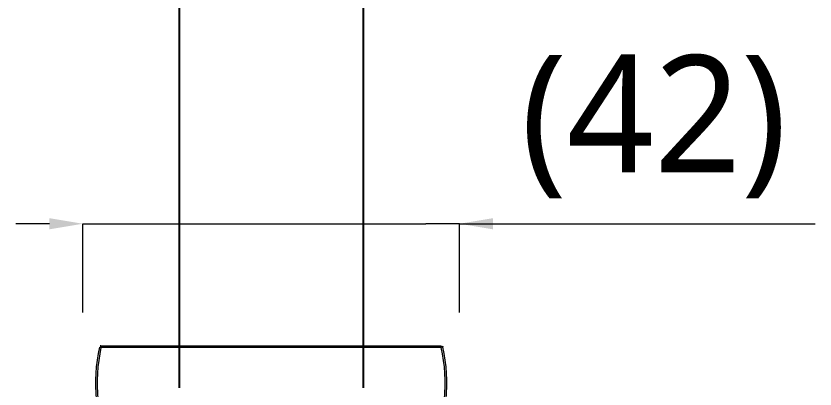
# Model space of a CAD drawing. Extents: x 16296677030 to 16296678045, y -37409617949 to -37409617205.
# Drawn here: x 16296677547.8 to 16296677643.3, y -37409617379.4 to -37409617334.8 of the extents above; entities that cross this region are included whole.
import ezdxf

# ---------------------------------------------------------------- set-up
doc = ezdxf.new("R2010")
doc.units = 0
doc.header["$LTSCALE"] = 10
doc.header["$MEASUREMENT"] = 0
doc.header["$PDMODE"] = 3
doc.header["$PDSIZE"] = -10
doc.linetypes.add('CENTER', pattern=[50.8, 31.75, -6.35, 6.35, -6.35])
doc.layers.get('0').update_dxf_attribs({"linetype": 'CONTINUOUS'})
doc.layers.get('DEFPOINTS').update_dxf_attribs({"linetype": 'CONTINUOUS'})
doc.styles.add('Daelim Dimension', font='NanumGothic.ttf')
doc.dimstyles.new('DEFAULT', dxfattribs={"dimscale": 2, "dimtxt": 2, "dimasz": 2, "dimexe": 0, "dimexo": 2, "dimgap": 1, "dimtad": 1, "dimdec": 1, "dimzin": 9, "dimdsep": 46, "dimtxsty": 'Daelim Dimension', "dimcen": 0.5, "dimclrd": 252, "dimclre": 252, "dimclrt": 3, "dimadec": 1, "dimazin": 0, "dimtfac": 1, "dimtdec": 1, "dimtix": 1, "dimtmove": 0, "dimatfit": 3, "dimfxl": 1, "dimtolj": 1, "dimtzin": 1, "dimlwd": 9, "dimlwe": 9, "dimarcsym": 0})

# ---------------------------------------------------------------- blocks, each defined once
blk = doc.blocks.new('*D14')
at = {"color": 5, "lineweight": 9, "transparency": 16777216}
for p, q in [((16296677551.805361, -37409617359.660553), (16296677547.805361, -37409617359.660553)), ((16296677555.805361, -37409617370.27626), (16296677555.805361, -37409617359.660553)), ((16296677555.805361, -37409617359.660553), (16296677559.805361, -37409617359.660553)), ((16296677559.805361, -37409617359.660553), (16296677596.805361, -37409617359.660553)), ((16296677600.805361, -37409617359.660553), (16296677596.805361, -37409617359.660553)), ((16296677600.805361, -37409617370.27626), (16296677600.805361, -37409617359.660553)), ((16296677600.805361, -37409617359.660553), (16296677643.314659, -37409617359.660553)), ((16296677604.805361, -37409617359.660553), (16296677608.805361, -37409617359.660553))]:
    blk.add_line(p, q, dxfattribs=at)
at = {"color": 5, "transparency": 16777216}
for points in [[(16296677551.805361, -37409617358.993881), (16296677551.805361, -37409617360.327209), (16296677555.805361, -37409617359.660553)], [(16296677604.805361, -37409617358.993881), (16296677604.805361, -37409617360.327209), (16296677600.805361, -37409617359.660553)]]:
    blk.add_solid(points, dxfattribs=at)
at = {"layer": 'DEFPOINTS', "color": 0, "transparency": 16777216}
for p in [(16296677600.805361, -37409617359.660553), (16296677555.805361, -37409617374.27626), (16296677600.805361, -37409617374.27626)]:
    blk.add_point(p, dxfattribs=at)
at = {"color": 7, "transparency": 16777216, "insert": (16296677624.060011, -37409617348.066841), "char_height": 14, "attachment_point": 5, "style": 'Daelim Dimension'}
blk.add_mtext('\\A1;(42)', dxfattribs=at)

msp = doc.modelspace()

# ---------------------------------------------------------------- linework, layer by layer
at = {"color": 1, "linetype": 'CENTER'}
for p, q in [((16296677567.305361, -37409617283.885437), (16296677567.305361, -37409617379.27626)), ((16296677589.305361, -37409617283.885437), (16296677589.305361, -37409617379.27626))]:
    msp.add_line(p, q, dxfattribs=at)
at = {"color": 7, "linetype": 'Continuous', "lineweight": 15}
for p, q in [((16296677557.77087, -37409617374.387527), (16296677557.966431, -37409617374.429413)), ((16296677557.966431, -37409617374.429413), (16296677557.966431, -37409617374.229408)), ((16296677557.966431, -37409617374.229408), (16296677598.644291, -37409617374.229408)), ((16296677598.644291, -37409617374.429413), (16296677557.966431, -37409617374.429413)), ((16296677598.644291, -37409617374.429413), (16296677598.644291, -37409617374.229408)), ((16296677598.839861, -37409617374.387527), (16296677598.644291, -37409617374.429413))]:
    msp.add_line(p, q, dxfattribs=at)
for centre, radius, start, end in [((16296677578.305361, -37409617378.784622), 21, 167.91347093, 12.08652907), ((16296677578.305361, -37409617378.784622), 20.8, 167.91347093, 12.08652907), ((16296677557.966431, -37409617374.429413), 0.2, 90, 167.91347093), ((16296677598.644291, -37409617374.429413), 0.2, 12.08652907, 90)]:
    msp.add_arc(centre, radius, start, end, dxfattribs=at)
at = {"layer": 'DEFPOINTS', "color": 1}
for p, q in [((16296677567.305361, -37409617366.548157), (16296677567.305361, -37409617379.27626)), ((16296677589.305361, -37409617366.548157), (16296677589.305361, -37409617379.27626))]:
    msp.add_line(p, q, dxfattribs=at)

# ---------------------------------------------------------------- dimensions: what is measured, and where the dimension line sits
at = {"color": 5}
dim = msp.add_linear_dim(base=(16296677600.805361, -37409617359.660553), p1=(16296677555.805361, -37409617374.27626), p2=(16296677600.805361, -37409617374.27626), text='(42)', dimstyle='DEFAULT', override={"dimtxt": 7, "dimclrd": 5, "dimclre": 5, "dimclrt": 7}, dxfattribs=at)
dim.commit()
dim.dimension.update_dxf_attribs({"geometry": '*D14', "text_midpoint": (16296677624.060011, -37409617359.660553), "dimtype": 160})

doc.saveas('drawing.dxf')
